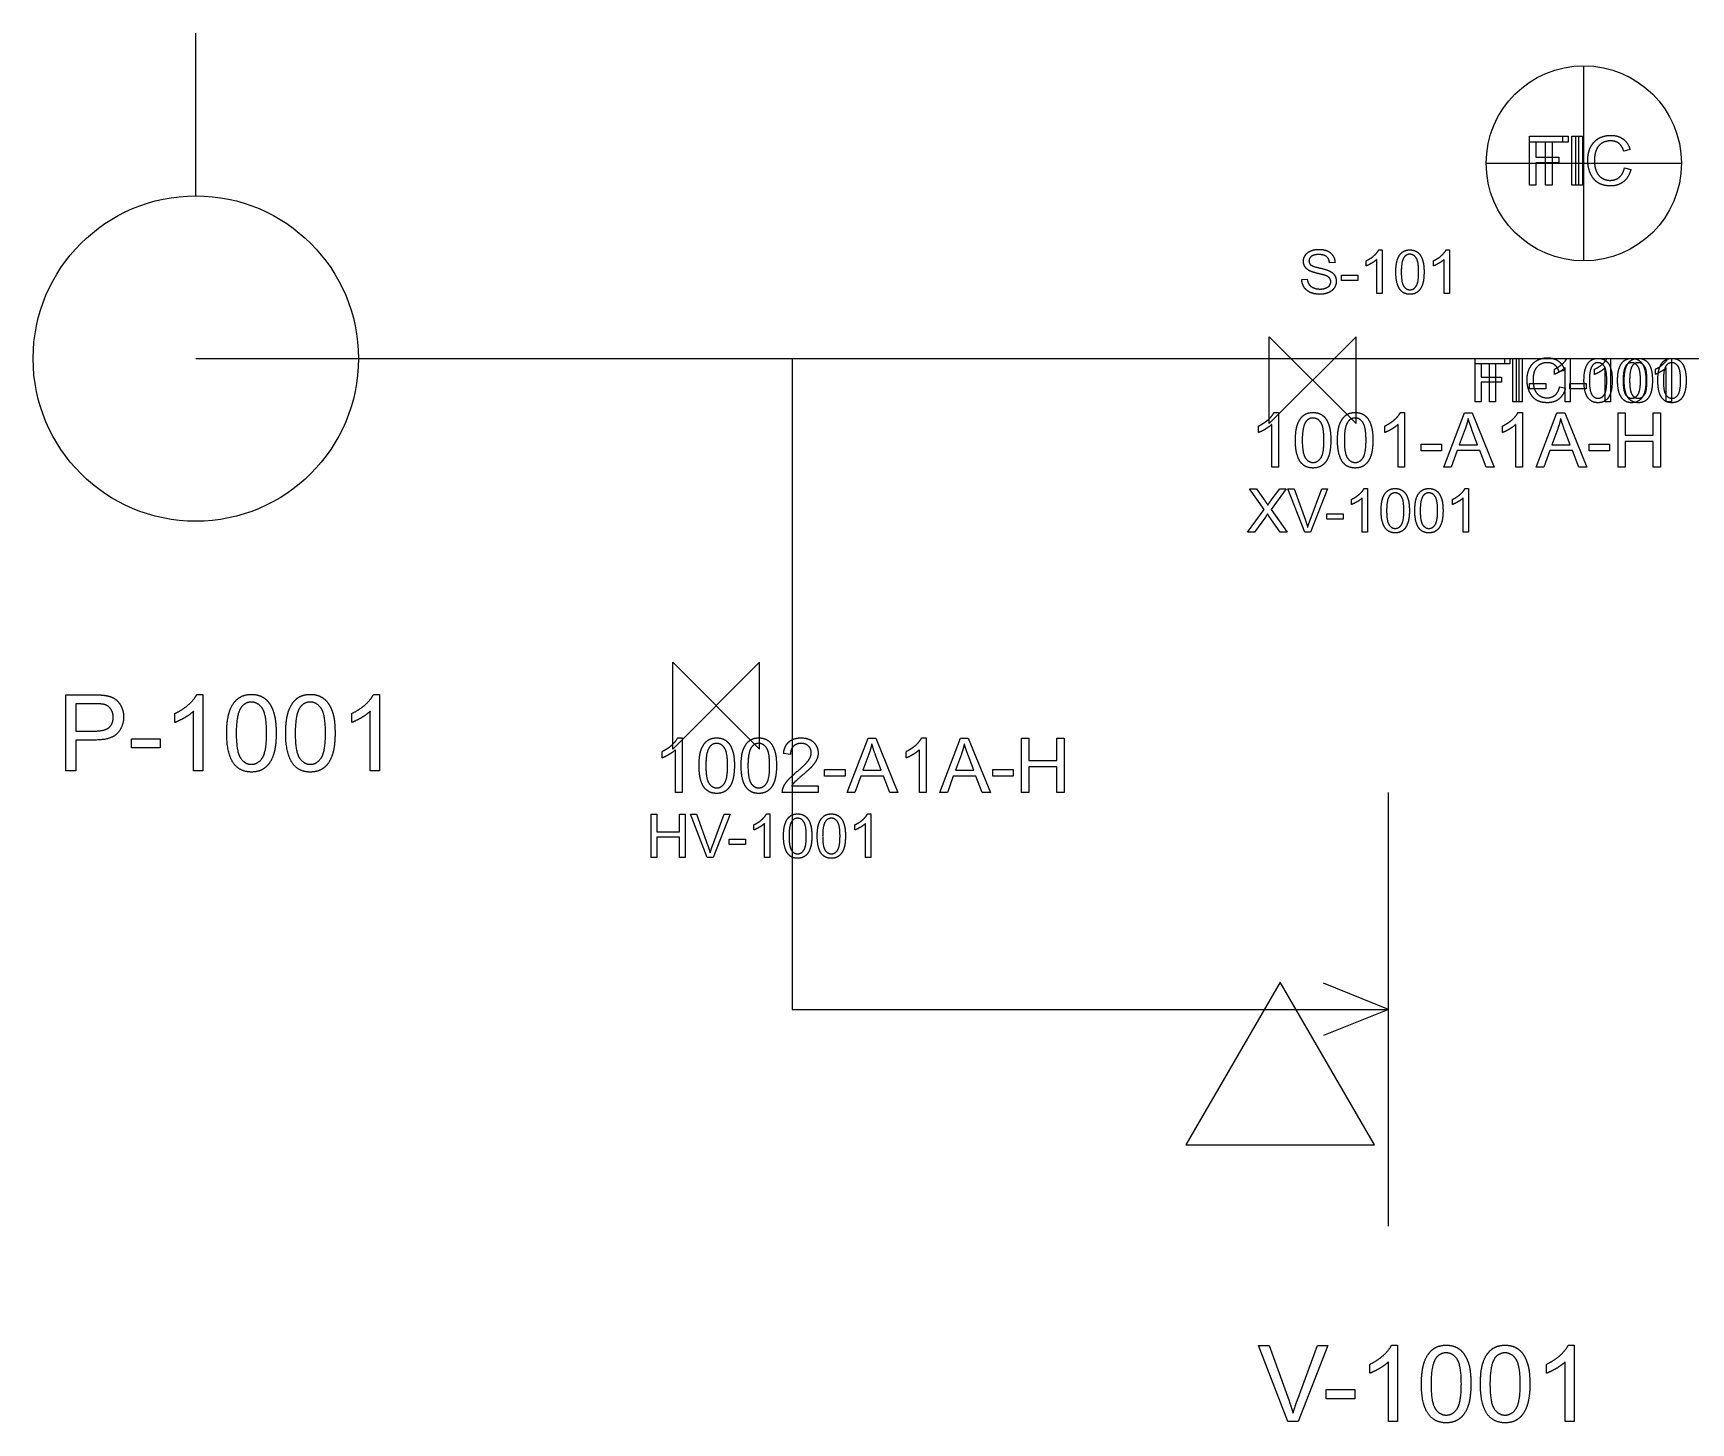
# Model space of a CAD drawing. Header units: millimetres. Extents: x 66 to 334, y 86 to 214.
# Drawn here: x 65.5 to 218.4, y 85.9 to 214.1 of the extents above; entities that cross this region are included whole.
import ezdxf

# ---------------------------------------------------------------- set-up
doc = ezdxf.new("R2010")
doc.units = ezdxf.units.MM
doc.layers.add('PID_View', color=7, linetype='CONTINUOUS')

msp = doc.modelspace()

# ---------------------------------------------------------------- linework, layer by layer
at = {"layer": 'PID_View'}
for p, q in [((80.5, 199.06), (80.5, 214.06)), ((208.5, 193.06), (208.5, 211.06)), ((208.5, 193.06), (208.5, 211.06)), ((203.5, 204.56), (207.06, 204.56)), ((203.5, 204.02), (203.5, 204.56)), ((203.5, 200.06), (203.5, 204.56)), ((203.5, 204.56), (206.53, 204.56)), ((204.98, 204.02), (203.5, 204.02)), ((204.09, 204.02), (204.09, 202.64)), ((206.53, 204.02), (204.09, 204.02)), ((204.98, 200.06), (204.98, 204.02)), ((205.58, 204.02), (205.58, 200.06)), ((207.06, 204.02), (205.58, 204.02)), ((206.53, 204.56), (206.53, 204.02)), ((207.06, 204.56), (207.06, 204.02)), ((207.4, 200.06), (207.4, 204.56)), ((207.4, 204.56), (208, 204.56)), ((207.77, 200.06), (207.77, 204.56)), ((207.77, 204.56), (208.37, 204.56)), ((208, 204.56), (208, 200.06)), ((208.37, 204.56), (208.37, 200.06)), ((212.77, 203.33), (212.18, 203.19)), ((199.5, 202.06), (217.5, 202.06)), ((199.5, 202.06), (217.5, 202.06)), ((204.09, 202.64), (206.2, 202.64)), ((204.09, 202.1), (204.09, 200.06)), ((206.2, 202.1), (204.09, 202.1)), ((206.2, 202.64), (206.2, 202.1)), ((212.25, 201.64), (212.84, 201.49)), ((204.09, 200.06), (203.5, 200.06)), ((205.58, 200.06), (204.98, 200.06)), ((208, 200.06), (207.4, 200.06)), ((208.37, 200.06), (207.77, 200.06)), ((185.56, 192.93), (185.05, 192.9)), ((188.44, 192.6), (188.44, 193.08)), ((189.42, 190.06), (189.42, 193.2)), ((189.59, 194.08), (189.91, 194.08)), ((189.91, 194.08), (189.91, 190.06)), ((194.65, 192.6), (194.65, 193.08)), ((195.63, 190.06), (195.63, 193.2)), ((195.8, 194.08), (196.12, 194.08)), ((196.12, 194.08), (196.12, 190.06)), ((182.5, 191.34), (183, 191.39)), ((186.15, 191.26), (186.15, 191.75)), ((186.15, 191.75), (187.65, 191.75)), ((187.65, 191.26), (186.15, 191.26)), ((187.65, 191.75), (187.65, 191.26)), ((189.91, 190.06), (189.42, 190.06)), ((196.12, 190.06), (195.63, 190.06)), ((179.5, 186.06), (187.5, 178.06)), ((187.5, 186.06), (179.5, 178.06)), ((179.5, 178.06), (179.5, 186.06)), ((187.5, 178.06), (187.5, 186.06)), ((80.5, 184.06), (300.5, 184.06)), ((80.5, 184.06), (135.5, 184.06)), ((95.5, 184.06), (110.5, 184.06)), ((135.5, 184.06), (135.5, 124.06)), ((198.5, 184.06), (201.67, 184.06)), ((198.5, 183.58), (198.5, 184.06)), ((198.5, 180.06), (198.5, 184.06)), ((198.5, 184.06), (201.2, 184.06)), ((199.82, 183.58), (198.5, 183.58)), ((199.03, 183.58), (199.03, 182.35)), ((201.2, 183.58), (199.03, 183.58)), ((199.82, 180.06), (199.82, 183.58)), ((200.35, 183.58), (200.35, 180.06)), ((201.67, 183.58), (200.35, 183.58)), ((201.2, 184.06), (201.2, 183.58)), ((201.67, 184.06), (201.67, 183.58)), ((201.97, 180.06), (201.97, 184.06)), ((201.97, 184.06), (202.5, 184.06)), ((202.3, 180.06), (202.3, 184.06)), ((202.3, 184.06), (202.83, 184.06)), ((202.5, 184.06), (202.5, 180.06)), ((202.83, 184.06), (202.83, 180.06)), ((206.95, 184.08), (207.26, 184.08)), ((207.26, 184.08), (207.26, 180.06)), ((210.65, 184.08), (210.97, 184.08)), ((210.97, 184.08), (210.97, 180.06)), ((216.26, 184.08), (216.58, 184.08)), ((216.58, 184.08), (216.58, 180.06)), ((199.03, 182.35), (200.9, 182.35)), ((200.9, 182.35), (200.9, 181.88)), ((205.79, 182.6), (205.79, 183.08)), ((206.74, 182.96), (206.22, 182.84)), ((206.77, 180.06), (206.77, 183.2)), ((209.5, 182.6), (209.5, 183.08)), ((210.48, 180.06), (210.48, 183.2)), ((215.1, 182.6), (215.1, 183.08)), ((216.09, 180.06), (216.09, 183.2)), ((199.03, 181.88), (199.03, 180.06)), ((200.9, 181.88), (199.03, 181.88)), ((203.5, 181.26), (203.5, 181.75)), ((203.5, 181.75), (205.01, 181.75)), ((205.01, 181.26), (203.5, 181.26)), ((205.01, 181.75), (205.01, 181.26)), ((206.28, 181.46), (206.81, 181.33)), ((207.21, 181.26), (207.21, 181.75)), ((207.21, 181.75), (208.71, 181.75)), ((208.71, 181.26), (207.21, 181.26)), ((208.71, 181.75), (208.71, 181.26)), ((179.94, 179.09), (180.34, 179.09)), ((180.34, 179.09), (180.34, 174.06)), ((191.59, 179.09), (191.98, 179.09)), ((191.98, 179.09), (191.98, 174.06)), ((195.58, 174.06), (197.5, 179.06)), ((197.5, 179.06), (198.21, 179.06)), ((198.21, 179.06), (200.25, 174.06)), ((199.03, 180.06), (198.5, 180.06)), ((200.35, 180.06), (199.82, 180.06)), ((202.5, 180.06), (201.97, 180.06)), ((202.83, 180.06), (202.3, 180.06)), ((202.44, 179.09), (202.84, 179.09)), ((202.84, 179.09), (202.84, 174.06)), ((204.11, 174.06), (206.03, 179.06)), ((206.03, 179.06), (206.74, 179.06)), ((206.74, 179.06), (208.78, 174.06)), ((207.26, 180.06), (206.77, 180.06)), ((210.97, 180.06), (210.48, 180.06)), ((211.66, 174.06), (211.66, 179.06)), ((211.66, 179.06), (212.32, 179.06)), ((212.32, 179.06), (212.32, 177.01)), ((214.91, 179.06), (215.57, 179.06)), ((214.91, 177.01), (214.91, 179.06)), ((215.57, 179.06), (215.57, 174.06)), ((216.58, 180.06), (216.09, 180.06)), ((178.5, 177.24), (178.5, 177.83)), ((179.73, 174.06), (179.73, 177.98)), ((190.14, 177.24), (190.14, 177.83)), ((191.37, 174.06), (191.37, 177.98)), ((197.57, 177.58), (197.02, 176.11)), ((198.71, 176.11), (198.19, 177.5)), ((201, 177.24), (201, 177.83)), ((202.23, 174.06), (202.23, 177.98)), ((206.1, 177.58), (205.55, 176.11)), ((207.25, 176.11), (206.72, 177.5)), ((193.49, 175.56), (193.49, 176.17)), ((193.49, 176.17), (195.37, 176.17)), ((195.37, 176.17), (195.37, 175.56)), ((197.02, 176.11), (198.71, 176.11)), ((205.55, 176.11), (207.25, 176.11)), ((208.99, 175.56), (208.99, 176.17)), ((208.99, 176.17), (210.88, 176.17)), ((210.88, 176.17), (210.88, 175.56)), ((212.32, 177.01), (214.91, 177.01)), ((212.32, 176.42), (212.32, 174.06)), ((214.91, 176.42), (212.32, 176.42)), ((214.91, 174.06), (214.91, 176.42)), ((195.37, 175.56), (193.49, 175.56)), ((196.83, 175.57), (196.28, 174.06)), ((198.92, 175.57), (196.83, 175.57)), ((199.5, 174.06), (198.92, 175.57)), ((205.36, 175.57), (204.81, 174.06)), ((207.45, 175.57), (205.36, 175.57)), ((208.03, 174.06), (207.45, 175.57)), ((210.88, 175.56), (208.99, 175.56)), ((180.34, 174.06), (179.73, 174.06)), ((191.98, 174.06), (191.37, 174.06)), ((196.28, 174.06), (195.58, 174.06)), ((200.25, 174.06), (199.5, 174.06)), ((202.84, 174.06), (202.23, 174.06)), ((204.81, 174.06), (204.11, 174.06)), ((208.78, 174.06), (208.03, 174.06)), ((212.32, 174.06), (211.66, 174.06)), ((215.57, 174.06), (214.91, 174.06)), ((177.68, 172.06), (178.31, 172.06)), ((179.04, 170.13), (177.68, 172.06)), ((178.31, 172.06), (179.04, 171.04)), ((181.05, 172.06), (179.67, 170.16)), ((179.67, 170.99), (180.48, 172.06)), ((180.48, 172.06), (181.05, 172.06)), ((182.77, 168.06), (181.22, 172.06)), ((181.22, 172.06), (181.79, 172.06)), ((181.79, 172.06), (182.83, 169.15)), ((183.26, 169.15), (184.34, 172.06)), ((184.88, 172.06), (183.31, 168.06)), ((184.34, 172.06), (184.88, 172.06)), ((188.24, 172.08), (188.55, 172.08)), ((188.55, 172.08), (188.55, 168.06)), ((197.55, 172.08), (197.87, 172.08)), ((197.87, 172.08), (197.87, 168.06)), ((177.5, 168.06), (179.04, 170.13)), ((179.67, 170.16), (181.16, 168.06)), ((184.79, 169.26), (184.79, 169.75)), ((184.79, 169.75), (186.3, 169.75)), ((186.3, 169.75), (186.3, 169.26)), ((187.08, 170.6), (187.08, 171.08)), ((188.06, 168.06), (188.06, 171.2)), ((196.4, 170.6), (196.4, 171.08)), ((197.38, 168.06), (197.38, 171.2)), ((179.14, 169.45), (178.13, 168.06)), ((180.51, 168.06), (179.5, 169.49)), ((186.3, 169.26), (184.79, 169.26)), ((178.13, 168.06), (177.5, 168.06)), ((181.16, 168.06), (180.51, 168.06)), ((183.31, 168.06), (182.77, 168.06)), ((188.55, 168.06), (188.06, 168.06)), ((197.87, 168.06), (197.38, 168.06)), ((124.5, 156.06), (132.5, 148.06)), ((132.5, 156.06), (124.5, 148.06)), ((124.5, 148.06), (124.5, 156.06)), ((132.5, 148.06), (132.5, 156.06)), ((68.5, 146.06), (68.5, 153.06)), ((68.5, 153.06), (71.14, 153.06)), ((80.6, 153.1), (81.15, 153.1)), ((81.15, 153.1), (81.15, 146.06)), ((96.9, 153.1), (97.45, 153.1)), ((97.45, 153.1), (97.45, 146.06)), ((69.43, 152.23), (69.43, 149.72)), ((71.21, 152.23), (69.43, 152.23)), ((80.29, 146.06), (80.29, 151.55)), ((96.59, 146.06), (96.59, 151.55)), ((78.58, 150.51), (78.58, 151.34)), ((94.88, 150.51), (94.88, 151.34)), ((69.43, 149.72), (71.23, 149.72)), ((69.43, 148.89), (69.43, 146.06)), ((71.22, 148.89), (69.43, 148.89)), ((74.57, 148.16), (74.57, 149.01)), ((74.57, 149.01), (77.21, 149.01)), ((77.21, 149.01), (77.21, 148.16)), ((124.94, 149.09), (125.34, 149.09)), ((125.34, 149.09), (125.34, 144.06)), ((140.58, 144.06), (142.5, 149.06)), ((142.5, 149.06), (143.21, 149.06)), ((143.21, 149.06), (145.25, 144.06)), ((147.44, 149.09), (147.84, 149.09)), ((147.84, 149.09), (147.84, 144.06)), ((149.11, 144.06), (151.03, 149.06)), ((151.03, 149.06), (151.74, 149.06)), ((151.74, 149.06), (153.78, 144.06)), ((156.66, 144.06), (156.66, 149.06)), ((156.66, 149.06), (157.32, 149.06)), ((157.32, 149.06), (157.32, 147.01)), ((159.91, 149.06), (160.57, 149.06)), ((159.91, 147.01), (159.91, 149.06)), ((160.57, 149.06), (160.57, 144.06)), ((77.21, 148.16), (74.57, 148.16)), ((123.5, 147.24), (123.5, 147.83)), ((124.73, 144.06), (124.73, 147.98)), ((135.34, 147.56), (134.71, 147.65)), ((142.57, 147.58), (142.02, 146.11)), ((143.71, 146.11), (143.19, 147.5)), ((146, 147.24), (146, 147.83)), ((147.23, 144.06), (147.23, 147.98)), ((151.1, 147.58), (150.55, 146.11)), ((152.25, 146.11), (151.72, 147.5)), ((157.32, 147.01), (159.91, 147.01)), ((69.43, 146.06), (68.5, 146.06)), ((81.15, 146.06), (80.29, 146.06)), ((97.45, 146.06), (96.59, 146.06)), ((138.49, 145.56), (138.49, 146.17)), ((138.49, 146.17), (140.37, 146.17)), ((140.37, 145.56), (138.49, 145.56)), ((140.37, 146.17), (140.37, 145.56)), ((141.83, 145.57), (141.28, 144.06)), ((143.92, 145.57), (141.83, 145.57)), ((142.02, 146.11), (143.71, 146.11)), ((144.5, 144.06), (143.92, 145.57)), ((150.36, 145.57), (149.81, 144.06)), ((152.45, 145.57), (150.36, 145.57)), ((150.55, 146.11), (152.25, 146.11)), ((153.03, 144.06), (152.45, 145.57)), ((153.99, 145.56), (153.99, 146.17)), ((153.99, 146.17), (155.88, 146.17)), ((155.88, 145.56), (153.99, 145.56)), ((155.88, 146.17), (155.88, 145.56)), ((157.32, 146.42), (157.32, 144.06)), ((159.91, 146.42), (157.32, 146.42)), ((159.91, 144.06), (159.91, 146.42)), ((125.34, 144.06), (124.73, 144.06)), ((137.89, 144.06), (134.59, 144.06)), ((135.45, 144.66), (137.89, 144.66)), ((137.89, 144.66), (137.89, 144.06)), ((141.28, 144.06), (140.58, 144.06)), ((145.25, 144.06), (144.5, 144.06)), ((147.84, 144.06), (147.23, 144.06)), ((149.81, 144.06), (149.11, 144.06)), ((153.78, 144.06), (153.03, 144.06)), ((157.32, 144.06), (156.66, 144.06)), ((160.57, 144.06), (159.91, 144.06)), ((190.5, 104.06), (190.5, 144.06)), ((122.5, 138.06), (122.5, 142.06)), ((122.5, 142.06), (123.03, 142.06)), ((123.03, 142.06), (123.03, 140.42)), ((125.11, 142.06), (125.63, 142.06)), ((125.11, 140.42), (125.11, 142.06)), ((125.63, 142.06), (125.63, 138.06)), ((127.66, 138.06), (126.11, 142.06)), ((126.11, 142.06), (126.68, 142.06)), ((126.68, 142.06), (127.72, 139.15)), ((128.15, 139.15), (129.23, 142.06)), ((129.77, 142.06), (128.2, 138.06)), ((129.23, 142.06), (129.77, 142.06)), ((131.97, 140.6), (131.97, 141.08)), ((132.96, 138.06), (132.96, 141.2)), ((133.13, 142.08), (133.45, 142.08)), ((133.45, 142.08), (133.45, 138.06)), ((141.29, 140.6), (141.29, 141.08)), ((142.27, 138.06), (142.27, 141.2)), ((142.44, 142.08), (142.76, 142.08)), ((142.76, 142.08), (142.76, 138.06)), ((123.03, 140.42), (125.11, 140.42)), ((123.03, 139.94), (123.03, 138.06)), ((125.11, 139.94), (123.03, 139.94)), ((125.11, 138.06), (125.11, 139.94)), ((129.68, 139.26), (129.68, 139.75)), ((129.68, 139.75), (131.19, 139.75)), ((131.19, 139.26), (129.68, 139.26)), ((131.19, 139.75), (131.19, 139.26)), ((123.03, 138.06), (122.5, 138.06)), ((125.63, 138.06), (125.11, 138.06)), ((128.2, 138.06), (127.66, 138.06)), ((133.45, 138.06), (132.96, 138.06)), ((142.76, 138.06), (142.27, 138.06)), ((180.5, 126.56), (171.8, 111.56)), ((180.5, 126.56), (171.8, 111.56)), ((189.2, 111.56), (180.5, 126.56)), ((189.2, 111.56), (180.5, 126.56)), ((190.5, 124.06), (184.5, 126.46)), ((135.5, 124.06), (190.5, 124.06)), ((190.5, 124.06), (184.5, 121.66)), ((171.8, 111.56), (189.2, 111.56)), ((171.8, 111.56), (189.2, 111.56)), ((181.21, 86.06), (178.5, 93.06)), ((178.5, 93.06), (179.5, 93.06)), ((179.5, 93.06), (181.32, 87.97)), ((182.06, 87.97), (183.95, 93.06)), ((184.9, 93.06), (182.16, 86.06)), ((183.95, 93.06), (184.9, 93.06)), ((190.78, 93.1), (191.33, 93.1)), ((191.33, 93.1), (191.33, 86.06)), ((207.08, 93.1), (207.63, 93.1)), ((207.63, 93.1), (207.63, 86.06)), ((188.76, 90.51), (188.76, 91.34)), ((190.48, 86.06), (190.48, 91.55)), ((205.06, 90.51), (205.06, 91.34)), ((206.78, 86.06), (206.78, 91.55)), ((184.75, 88.16), (184.75, 89.01)), ((184.75, 89.01), (187.39, 89.01)), ((187.39, 89.01), (187.39, 88.16)), ((187.39, 88.16), (184.75, 88.16)), ((182.16, 86.06), (181.21, 86.06)), ((191.33, 86.06), (190.48, 86.06)), ((207.63, 86.06), (206.78, 86.06))]:
    msp.add_line(p, q, dxfattribs=at)
for centre, radius in [((208.5, 202.06), 9), ((208.5, 202.06), 9), ((80.5, 184.06), 15)]:
    msp.add_circle(centre, radius, dxfattribs=at)
for points in [[(208.87, 202.34), (208.87, 203.05), (209.14, 203.57)], [(209.14, 203.57), (209.41, 204.1), (209.9, 204.37)], [(210.11, 203.88), (209.77, 203.63), (209.62, 203.21)], [(209.9, 204.37), (210.4, 204.64), (210.99, 204.64)], [(210.98, 204.13), (210.46, 204.13), (210.11, 203.88)], [(211.73, 203.91), (211.43, 204.13), (210.98, 204.13)], [(210.99, 204.64), (211.67, 204.64), (212.13, 204.3)], [(212.18, 203.19), (212.03, 203.68), (211.73, 203.91)], [(212.13, 204.3), (212.59, 203.95), (212.77, 203.33)], [(209.11, 201.14), (208.87, 201.7), (208.87, 202.34)], [(209.62, 203.21), (209.48, 202.79), (209.48, 202.35)], [(209.48, 202.35), (209.48, 201.77), (209.65, 201.35)], [(209.8, 200.28), (209.35, 200.58), (209.11, 201.14)], [(209.65, 201.35), (209.82, 200.92), (210.17, 200.7)], [(210.98, 199.98), (210.26, 199.98), (209.8, 200.28)], [(210.17, 200.7), (210.52, 200.49), (210.93, 200.49)], [(210.93, 200.49), (211.43, 200.49), (211.78, 200.78)], [(212.17, 200.37), (211.68, 199.98), (210.98, 199.98)], [(211.78, 200.78), (212.13, 201.07), (212.25, 201.64)], [(212.84, 201.49), (212.66, 200.75), (212.17, 200.37)], [(182.65, 193.03), (182.65, 193.33), (182.82, 193.59)], [(182.79, 192.53), (182.65, 192.75), (182.65, 193.03)], [(182.82, 193.59), (183, 193.86), (183.33, 193.99)], [(183.38, 193.48), (183.16, 193.3), (183.16, 193.06)], [(183.16, 193.06), (183.16, 192.84), (183.32, 192.7)], [(183.32, 192.7), (183.47, 192.56), (184.11, 192.42)], [(183.33, 193.99), (183.66, 194.13), (184.06, 194.13)], [(184.08, 193.65), (183.6, 193.65), (183.38, 193.48)], [(184.06, 194.13), (184.5, 194.13), (184.84, 193.99)], [(184.78, 193.46), (184.54, 193.65), (184.08, 193.65)], [(185.05, 192.9), (185.01, 193.27), (184.78, 193.46)], [(184.84, 193.99), (185.18, 193.84), (185.36, 193.56)], [(185.36, 193.56), (185.55, 193.29), (185.56, 192.93)], [(188.44, 193.08), (188.85, 193.27), (189.16, 193.55)], [(188.95, 192.86), (188.67, 192.69), (188.44, 192.6)], [(189.42, 193.2), (189.24, 193.03), (188.95, 192.86)], [(189.16, 193.55), (189.47, 193.82), (189.59, 194.08)], [(191.17, 192.04), (191.17, 192.75), (191.31, 193.18)], [(191.31, 193.18), (191.46, 193.61), (191.75, 193.85)], [(191.92, 193.39), (191.67, 193.02), (191.67, 192.04)], [(191.75, 193.85), (192.03, 194.08), (192.47, 194.08)], [(192.46, 193.68), (192.13, 193.68), (191.92, 193.39)], [(193.04, 193.35), (192.81, 193.68), (192.46, 193.68)], [(192.47, 194.08), (192.79, 194.08), (193.03, 193.95)], [(193.03, 193.95), (193.28, 193.82), (193.43, 193.58)], [(193.27, 192.04), (193.27, 193.03), (193.04, 193.35)], [(193.43, 193.58), (193.59, 193.34), (193.68, 192.98)], [(193.68, 192.98), (193.77, 192.63), (193.77, 192.04)], [(194.65, 193.08), (195.06, 193.27), (195.37, 193.55)], [(195.16, 192.86), (194.88, 192.69), (194.65, 192.6)], [(195.63, 193.2), (195.45, 193.03), (195.16, 192.86)], [(195.37, 193.55), (195.68, 193.82), (195.8, 194.08)], [(182.72, 190.62), (182.51, 190.94), (182.5, 191.34)], [(183.22, 192.15), (182.93, 192.3), (182.79, 192.53)], [(183, 191.39), (183.03, 191.09), (183.16, 190.9)], [(183.99, 191.9), (183.44, 192.04), (183.22, 192.15)], [(184.7, 191.71), (184.54, 191.77), (183.99, 191.9)], [(184.11, 192.42), (184.76, 192.27), (185, 192.16)], [(185.06, 191.47), (184.95, 191.61), (184.7, 191.71)], [(185, 192.16), (185.35, 192), (185.51, 191.76)], [(185.17, 191.15), (185.17, 191.33), (185.06, 191.47)], [(185.06, 190.8), (185.17, 190.96), (185.17, 191.15)], [(185.68, 191.19), (185.68, 190.87), (185.5, 190.59)], [(185.51, 191.76), (185.68, 191.51), (185.68, 191.19)], [(191.56, 190.41), (191.17, 190.91), (191.17, 192.04)], [(191.67, 192.04), (191.67, 191.05), (191.9, 190.72)], [(193.04, 190.73), (193.27, 191.05), (193.27, 192.04)], [(193.77, 192.04), (193.77, 191.33), (193.63, 190.9)], [(183.29, 190.15), (182.93, 190.31), (182.72, 190.62)], [(183.16, 190.9), (183.29, 190.7), (183.57, 190.59)], [(184.2, 189.99), (183.66, 189.99), (183.29, 190.15)], [(183.57, 190.59), (183.84, 190.47), (184.18, 190.47)], [(184.18, 190.47), (184.48, 190.47), (184.71, 190.56)], [(184.97, 190.15), (184.63, 189.99), (184.2, 189.99)], [(184.71, 190.56), (184.94, 190.65), (185.06, 190.8)], [(185.5, 190.59), (185.32, 190.3), (184.97, 190.15)], [(192.47, 189.99), (191.89, 189.99), (191.56, 190.41)], [(191.9, 190.72), (192.13, 190.4), (192.47, 190.4)], [(192.47, 190.4), (192.81, 190.4), (193.04, 190.73)], [(193.2, 190.23), (192.91, 189.99), (192.47, 189.99)], [(193.63, 190.9), (193.48, 190.46), (193.2, 190.23)], [(203.51, 183.18), (203.75, 183.65), (204.19, 183.89)], [(204.38, 183.46), (204.07, 183.24), (203.94, 182.86)], [(204.19, 183.89), (204.63, 184.13), (205.16, 184.13)], [(205.15, 183.68), (204.69, 183.68), (204.38, 183.46)], [(205.81, 183.48), (205.55, 183.68), (205.15, 183.68)], [(205.16, 184.13), (205.76, 184.13), (206.17, 183.82)], [(205.79, 183.08), (206.2, 183.27), (206.51, 183.55)], [(206.22, 182.84), (206.08, 183.28), (205.81, 183.48)], [(206.17, 183.82), (206.58, 183.52), (206.74, 182.96)], [(206.51, 183.55), (206.82, 183.82), (206.95, 184.08)], [(208.67, 183.18), (208.81, 183.61), (209.1, 183.85)], [(209.1, 183.85), (209.39, 184.08), (209.82, 184.08)], [(209.82, 183.68), (209.48, 183.68), (209.28, 183.39)], [(209.5, 183.08), (209.91, 183.27), (210.22, 183.55)], [(209.82, 184.08), (210.14, 184.08), (210.39, 183.95)], [(210.39, 183.35), (210.16, 183.68), (209.82, 183.68)], [(210.22, 183.55), (210.53, 183.82), (210.65, 184.08)], [(210.39, 183.95), (210.63, 183.82), (210.79, 183.58)], [(210.79, 183.58), (210.94, 183.34), (211.03, 182.98)], [(211.77, 183.18), (211.92, 183.61), (212.2, 183.85)], [(212.2, 183.85), (212.49, 184.08), (212.93, 184.08)], [(212.37, 183.18), (212.52, 183.61), (212.81, 183.85)], [(212.92, 183.68), (212.58, 183.68), (212.38, 183.39)], [(212.81, 183.85), (213.09, 184.08), (213.53, 184.08)], [(213.49, 183.35), (213.26, 183.68), (212.92, 183.68)], [(212.93, 184.08), (213.25, 184.08), (213.49, 183.95)], [(213.52, 183.68), (213.19, 183.68), (212.98, 183.39)], [(213.49, 183.95), (213.73, 183.82), (213.89, 183.58)], [(214.1, 183.35), (213.87, 183.68), (213.52, 183.68)], [(213.53, 184.08), (213.85, 184.08), (214.09, 183.95)], [(213.89, 183.58), (214.05, 183.34), (214.14, 182.98)], [(214.09, 183.95), (214.34, 183.82), (214.49, 183.58)], [(214.49, 183.58), (214.65, 183.34), (214.74, 182.98)], [(215.1, 183.08), (215.52, 183.27), (215.82, 183.55)], [(215.48, 183.18), (215.62, 183.61), (215.91, 183.85)], [(215.82, 183.55), (216.13, 183.82), (216.26, 184.08)], [(215.91, 183.85), (216.2, 184.08), (216.63, 184.08)], [(216.63, 183.68), (216.29, 183.68), (216.09, 183.39)], [(216.63, 184.08), (216.96, 184.08), (217.2, 183.95)], [(217.2, 183.35), (216.97, 183.68), (216.63, 183.68)], [(217.2, 183.95), (217.44, 183.82), (217.6, 183.58)], [(217.6, 183.58), (217.76, 183.34), (217.85, 182.98)], [(203.27, 182.09), (203.27, 182.72), (203.51, 183.18)], [(203.48, 181.02), (203.27, 181.52), (203.27, 182.09)], [(203.94, 182.86), (203.82, 182.49), (203.82, 182.09)], [(203.82, 182.09), (203.82, 181.58), (203.97, 181.2)], [(206.31, 182.86), (206.02, 182.69), (205.79, 182.6)], [(206.77, 183.2), (206.59, 183.03), (206.31, 182.86)], [(208.52, 182.04), (208.52, 182.75), (208.67, 183.18)], [(208.91, 180.41), (208.52, 180.91), (208.52, 182.04)], [(209.28, 183.39), (209.02, 183.02), (209.02, 182.04)], [(209.02, 182.04), (209.02, 181.05), (209.25, 180.72)], [(210.02, 182.86), (209.73, 182.69), (209.5, 182.6)], [(210.48, 183.2), (210.3, 183.03), (210.02, 182.86)], [(210.62, 182.04), (210.62, 183.03), (210.39, 183.35)], [(210.39, 180.73), (210.62, 181.05), (210.62, 182.04)], [(211.12, 182.04), (211.12, 181.33), (210.98, 180.9)], [(211.03, 182.98), (211.12, 182.63), (211.12, 182.04)], [(211.62, 182.04), (211.62, 182.75), (211.77, 183.18)], [(212.02, 180.41), (211.62, 180.91), (211.62, 182.04)], [(212.38, 183.39), (212.13, 183.02), (212.13, 182.04)], [(212.13, 182.04), (212.13, 181.05), (212.36, 180.72)], [(212.23, 182.04), (212.23, 182.75), (212.37, 183.18)], [(212.62, 180.41), (212.23, 180.91), (212.23, 182.04)], [(212.98, 183.39), (212.73, 183.02), (212.73, 182.04)], [(212.73, 182.04), (212.73, 181.05), (212.96, 180.72)], [(213.73, 182.04), (213.73, 183.03), (213.49, 183.35)], [(213.49, 180.73), (213.73, 181.05), (213.73, 182.04)], [(214.23, 182.04), (214.23, 181.33), (214.09, 180.9)], [(214.33, 182.04), (214.33, 183.03), (214.1, 183.35)], [(214.1, 180.73), (214.33, 181.05), (214.33, 182.04)], [(214.14, 182.98), (214.23, 182.63), (214.23, 182.04)], [(214.83, 182.04), (214.83, 181.33), (214.69, 180.9)], [(214.74, 182.98), (214.83, 182.63), (214.83, 182.04)], [(215.62, 182.86), (215.33, 182.69), (215.1, 182.6)], [(215.33, 182.04), (215.33, 182.75), (215.48, 183.18)], [(215.73, 180.41), (215.33, 180.91), (215.33, 182.04)], [(216.09, 183.2), (215.91, 183.03), (215.62, 182.86)], [(216.09, 183.39), (215.84, 183.02), (215.84, 182.04)], [(215.84, 182.04), (215.84, 181.05), (216.07, 180.72)], [(217.43, 182.04), (217.43, 183.03), (217.2, 183.35)], [(217.2, 180.73), (217.43, 181.05), (217.43, 182.04)], [(217.94, 182.04), (217.94, 181.33), (217.79, 180.9)], [(217.85, 182.98), (217.94, 182.63), (217.94, 182.04)], [(204.1, 180.25), (203.7, 180.52), (203.48, 181.02)], [(203.97, 181.2), (204.12, 180.82), (204.43, 180.63)], [(204.43, 180.63), (204.74, 180.44), (205.11, 180.44)], [(205.11, 180.44), (205.55, 180.44), (205.86, 180.7)], [(205.86, 180.7), (206.17, 180.96), (206.28, 181.46)], [(206.81, 181.33), (206.64, 180.68), (206.21, 180.33)], [(209.82, 179.99), (209.24, 179.99), (208.91, 180.41)], [(209.25, 180.72), (209.48, 180.4), (209.82, 180.4)], [(209.82, 180.4), (210.16, 180.4), (210.39, 180.73)], [(210.98, 180.9), (210.84, 180.46), (210.55, 180.23)], [(212.93, 179.99), (212.35, 179.99), (212.02, 180.41)], [(212.36, 180.72), (212.59, 180.4), (212.93, 180.4)], [(213.53, 179.99), (212.95, 179.99), (212.62, 180.41)], [(212.93, 180.4), (213.26, 180.4), (213.49, 180.73)], [(212.96, 180.72), (213.19, 180.4), (213.53, 180.4)], [(213.53, 180.4), (213.87, 180.4), (214.1, 180.73)], [(214.09, 180.9), (213.94, 180.46), (213.65, 180.23)], [(214.69, 180.9), (214.54, 180.46), (214.26, 180.23)], [(216.63, 179.99), (216.06, 179.99), (215.73, 180.41)], [(216.07, 180.72), (216.3, 180.4), (216.63, 180.4)], [(216.63, 180.4), (216.97, 180.4), (217.2, 180.73)], [(217.79, 180.9), (217.65, 180.46), (217.36, 180.23)], [(179.4, 178.42), (179.78, 178.77), (179.94, 179.09)], [(182.63, 178.8), (182.99, 179.09), (183.54, 179.09)], [(183.54, 179.09), (183.94, 179.09), (184.24, 178.93)], [(184.24, 178.93), (184.55, 178.77), (184.75, 178.46)], [(186.52, 178.8), (186.87, 179.09), (187.42, 179.09)], [(187.42, 179.09), (187.82, 179.09), (188.13, 178.93)], [(188.13, 178.93), (188.43, 178.77), (188.63, 178.46)], [(191.04, 178.42), (191.43, 178.77), (191.59, 179.09)], [(201.9, 178.42), (202.28, 178.77), (202.44, 179.09)], [(205.15, 179.99), (204.51, 179.99), (204.1, 180.25)], [(206.21, 180.33), (205.78, 179.99), (205.15, 179.99)], [(210.55, 180.23), (210.26, 179.99), (209.82, 179.99)], [(213.65, 180.23), (213.37, 179.99), (212.93, 179.99)], [(214.26, 180.23), (213.97, 179.99), (213.53, 179.99)], [(217.36, 180.23), (217.07, 179.99), (216.63, 179.99)], [(178.5, 177.83), (179.01, 178.08), (179.4, 178.42)], [(179.15, 177.56), (178.79, 177.34), (178.5, 177.24)], [(179.73, 177.98), (179.5, 177.77), (179.15, 177.56)], [(181.91, 176.53), (181.91, 177.42), (182.09, 177.96)], [(182.09, 177.96), (182.28, 178.5), (182.63, 178.8)], [(182.86, 178.22), (182.54, 177.76), (182.54, 176.53)], [(183.53, 178.58), (183.11, 178.58), (182.86, 178.22)], [(184.25, 178.17), (183.96, 178.58), (183.53, 178.58)], [(184.54, 176.53), (184.54, 177.77), (184.25, 178.17)], [(184.75, 178.46), (184.94, 178.15), (185.06, 177.71)], [(185.06, 177.71), (185.17, 177.28), (185.17, 176.53)], [(185.79, 176.53), (185.79, 177.42), (185.97, 177.96)], [(185.97, 177.96), (186.16, 178.5), (186.52, 178.8)], [(186.74, 178.22), (186.42, 177.76), (186.42, 176.53)], [(187.41, 178.58), (186.99, 178.58), (186.74, 178.22)], [(188.13, 178.17), (187.84, 178.58), (187.41, 178.58)], [(188.42, 176.53), (188.42, 177.77), (188.13, 178.17)], [(188.63, 178.46), (188.82, 178.15), (188.94, 177.71)], [(188.94, 177.71), (189.05, 177.28), (189.05, 176.53)], [(190.14, 177.83), (190.66, 178.08), (191.04, 178.42)], [(190.79, 177.56), (190.43, 177.34), (190.14, 177.24)], [(191.37, 177.98), (191.15, 177.77), (190.79, 177.56)], [(197.84, 178.54), (197.74, 178.05), (197.57, 177.58)], [(198.19, 177.5), (197.95, 178.13), (197.84, 178.54)], [(201, 177.83), (201.51, 178.08), (201.9, 178.42)], [(201.65, 177.56), (201.29, 177.34), (201, 177.24)], [(202.23, 177.98), (202, 177.77), (201.65, 177.56)], [(206.37, 178.54), (206.27, 178.05), (206.1, 177.58)], [(206.72, 177.5), (206.49, 178.13), (206.37, 178.54)], [(182.4, 174.49), (181.91, 175.12), (181.91, 176.53)], [(182.54, 176.53), (182.54, 175.3), (182.83, 174.89)], [(184.25, 174.89), (184.54, 175.3), (184.54, 176.53)], [(185.17, 176.53), (185.17, 175.65), (184.99, 175.11)], [(186.29, 174.49), (185.79, 175.12), (185.79, 176.53)], [(186.42, 176.53), (186.42, 175.3), (186.71, 174.89)], [(188.13, 174.89), (188.42, 175.3), (188.42, 176.53)], [(189.05, 176.53), (189.05, 175.65), (188.87, 175.11)], [(183.54, 173.97), (182.82, 173.97), (182.4, 174.49)], [(182.83, 174.89), (183.12, 174.48), (183.54, 174.48)], [(183.54, 174.48), (183.96, 174.48), (184.25, 174.89)], [(184.99, 175.11), (184.81, 174.56), (184.45, 174.27)], [(187.42, 173.97), (186.7, 173.97), (186.29, 174.49)], [(186.71, 174.89), (187, 174.48), (187.42, 174.48)], [(187.42, 174.48), (187.84, 174.48), (188.13, 174.89)], [(188.87, 175.11), (188.69, 174.56), (188.33, 174.27)], [(184.45, 174.27), (184.09, 173.97), (183.54, 173.97)], [(188.33, 174.27), (187.97, 173.97), (187.42, 173.97)], [(187.08, 171.08), (187.49, 171.27), (187.8, 171.55)], [(187.8, 171.55), (188.11, 171.82), (188.24, 172.08)], [(189.96, 171.18), (190.1, 171.61), (190.39, 171.85)], [(190.57, 171.39), (190.32, 171.02), (190.32, 170.04)], [(190.39, 171.85), (190.68, 172.08), (191.11, 172.08)], [(191.11, 171.68), (190.77, 171.68), (190.57, 171.39)], [(191.11, 172.08), (191.44, 172.08), (191.68, 171.95)], [(191.68, 171.35), (191.45, 171.68), (191.11, 171.68)], [(191.68, 171.95), (191.92, 171.82), (192.08, 171.58)], [(191.91, 170.04), (191.91, 171.03), (191.68, 171.35)], [(192.08, 171.58), (192.24, 171.34), (192.33, 170.98)], [(193.06, 171.18), (193.21, 171.61), (193.5, 171.85)], [(193.67, 171.39), (193.42, 171.02), (193.42, 170.04)], [(193.5, 171.85), (193.78, 172.08), (194.22, 172.08)], [(194.21, 171.68), (193.88, 171.68), (193.67, 171.39)], [(194.79, 171.35), (194.56, 171.68), (194.21, 171.68)], [(194.22, 172.08), (194.54, 172.08), (194.78, 171.95)], [(194.78, 171.95), (195.03, 171.82), (195.18, 171.58)], [(195.02, 170.04), (195.02, 171.03), (194.79, 171.35)], [(195.18, 171.58), (195.34, 171.34), (195.43, 170.98)], [(196.4, 171.08), (196.81, 171.27), (197.12, 171.55)], [(197.12, 171.55), (197.42, 171.82), (197.55, 172.08)], [(179.04, 171.04), (179.26, 170.72), (179.36, 170.55)], [(179.33, 169.73), (179.2, 169.53), (179.14, 169.45)], [(179.5, 169.49), (179.42, 169.61), (179.33, 169.73)], [(179.36, 170.55), (179.49, 170.75), (179.67, 170.99)], [(187.6, 170.86), (187.31, 170.69), (187.08, 170.6)], [(188.06, 171.2), (187.89, 171.03), (187.6, 170.86)], [(189.81, 170.04), (189.81, 170.75), (189.96, 171.18)], [(190.21, 168.41), (189.81, 168.91), (189.81, 170.04)], [(190.32, 170.04), (190.32, 169.05), (190.55, 168.72)], [(191.68, 168.73), (191.91, 169.05), (191.91, 170.04)], [(192.42, 170.04), (192.42, 169.33), (192.27, 168.9)], [(192.33, 170.98), (192.42, 170.63), (192.42, 170.04)], [(192.92, 170.04), (192.92, 170.75), (193.06, 171.18)], [(193.31, 168.41), (192.92, 168.91), (192.92, 170.04)], [(193.42, 170.04), (193.42, 169.05), (193.65, 168.72)], [(194.79, 168.73), (195.02, 169.05), (195.02, 170.04)], [(195.52, 170.04), (195.52, 169.33), (195.38, 168.9)], [(195.43, 170.98), (195.52, 170.63), (195.52, 170.04)], [(196.91, 170.86), (196.63, 170.69), (196.4, 170.6)], [(197.38, 171.2), (197.2, 171.03), (196.91, 170.86)], [(182.83, 169.15), (182.96, 168.8), (183.04, 168.5)], [(183.04, 168.5), (183.13, 168.82), (183.26, 169.15)], [(191.11, 167.99), (190.54, 167.99), (190.21, 168.41)], [(190.55, 168.72), (190.78, 168.4), (191.11, 168.4)], [(191.11, 168.4), (191.45, 168.4), (191.68, 168.73)], [(191.84, 168.23), (191.55, 167.99), (191.11, 167.99)], [(192.27, 168.9), (192.13, 168.46), (191.84, 168.23)], [(194.22, 167.99), (193.64, 167.99), (193.31, 168.41)], [(193.65, 168.72), (193.88, 168.4), (194.22, 168.4)], [(194.22, 168.4), (194.56, 168.4), (194.79, 168.73)], [(194.95, 168.23), (194.66, 167.99), (194.22, 167.99)], [(195.38, 168.9), (195.23, 168.46), (194.95, 168.23)], [(71.14, 153.06), (71.83, 153.06), (72.2, 152.99)], [(72.2, 152.99), (72.72, 152.91), (73.06, 152.67)], [(79.84, 152.16), (80.38, 152.65), (80.6, 153.1)], [(84.37, 152.69), (84.87, 153.1), (85.63, 153.1)], [(85.63, 153.1), (86.19, 153.1), (86.62, 152.87)], [(89.8, 152.69), (90.3, 153.1), (91.07, 153.1)], [(91.07, 153.1), (91.63, 153.1), (92.05, 152.87)], [(96.14, 152.16), (96.67, 152.65), (96.9, 153.1)], [(72.08, 152.16), (71.84, 152.23), (71.21, 152.23)], [(72.66, 151.75), (72.44, 152.06), (72.08, 152.16)], [(72.88, 151), (72.88, 151.44), (72.66, 151.75)], [(73.06, 152.67), (73.41, 152.42), (73.62, 151.99)], [(73.62, 151.99), (73.84, 151.55), (73.84, 151.03)], [(78.58, 151.34), (79.3, 151.68), (79.84, 152.16)], [(80.29, 151.55), (79.98, 151.25), (79.48, 150.95)], [(83.35, 149.52), (83.35, 150.76), (83.61, 151.52)], [(83.61, 151.52), (83.86, 152.28), (84.37, 152.69)], [(84.68, 151.89), (84.23, 151.25), (84.23, 149.52)], [(85.62, 152.39), (85.03, 152.39), (84.68, 151.89)], [(86.63, 151.82), (86.22, 152.39), (85.62, 152.39)], [(86.62, 152.87), (87.04, 152.65), (87.32, 152.22)], [(87.03, 149.52), (87.03, 151.25), (86.63, 151.82)], [(87.32, 152.22), (87.6, 151.79), (87.75, 151.18)], [(88.79, 149.52), (88.79, 150.76), (89.04, 151.52)], [(89.04, 151.52), (89.3, 152.28), (89.8, 152.69)], [(90.11, 151.89), (89.67, 151.25), (89.67, 149.52)], [(91.06, 152.39), (90.46, 152.39), (90.11, 151.89)], [(92.06, 151.82), (91.66, 152.39), (91.06, 152.39)], [(92.05, 152.87), (92.48, 152.65), (92.75, 152.22)], [(92.46, 149.52), (92.46, 151.25), (92.06, 151.82)], [(92.75, 152.22), (93.03, 151.79), (93.19, 151.18)], [(94.88, 151.34), (95.6, 151.68), (96.14, 152.16)], [(96.59, 151.55), (96.28, 151.25), (95.78, 150.95)], [(71.23, 149.72), (72.13, 149.72), (72.51, 150.06)], [(72.51, 150.06), (72.88, 150.39), (72.88, 151)], [(73.84, 151.03), (73.84, 150.13), (73.27, 149.51)], [(79.48, 150.95), (78.98, 150.66), (78.58, 150.51)], [(87.75, 151.18), (87.91, 150.56), (87.91, 149.52)], [(93.19, 151.18), (93.34, 150.56), (93.34, 149.52)], [(95.78, 150.95), (95.28, 150.66), (94.88, 150.51)], [(73.27, 149.51), (72.7, 148.89), (71.22, 148.89)], [(84.04, 146.67), (83.35, 147.54), (83.35, 149.52)], [(84.23, 149.52), (84.23, 147.79), (84.64, 147.22)], [(86.63, 147.23), (87.03, 147.8), (87.03, 149.52)], [(87.91, 149.52), (87.91, 148.28), (87.66, 147.52)], [(89.48, 146.67), (88.79, 147.54), (88.79, 149.52)], [(89.67, 149.52), (89.67, 147.79), (90.07, 147.22)], [(92.06, 147.23), (92.46, 147.8), (92.46, 149.52)], [(93.34, 149.52), (93.34, 148.28), (93.09, 147.52)], [(123.5, 147.83), (124.01, 148.08), (124.4, 148.42)], [(124.4, 148.42), (124.78, 148.77), (124.94, 149.09)], [(127.09, 147.96), (127.28, 148.5), (127.63, 148.8)], [(127.63, 148.8), (127.99, 149.09), (128.54, 149.09)], [(128.53, 148.58), (128.11, 148.58), (127.86, 148.22)], [(129.25, 148.17), (128.96, 148.58), (128.53, 148.58)], [(128.54, 149.09), (128.94, 149.09), (129.24, 148.93)], [(129.24, 148.93), (129.55, 148.77), (129.75, 148.46)], [(129.75, 148.46), (129.94, 148.15), (130.06, 147.71)], [(130.97, 147.96), (131.16, 148.5), (131.52, 148.8)], [(131.52, 148.8), (131.87, 149.09), (132.42, 149.09)], [(132.41, 148.58), (131.99, 148.58), (131.74, 148.22)], [(133.13, 148.17), (132.84, 148.58), (132.41, 148.58)], [(132.42, 149.09), (132.82, 149.09), (133.13, 148.93)], [(133.13, 148.93), (133.43, 148.77), (133.63, 148.46)], [(133.63, 148.46), (133.82, 148.15), (133.94, 147.71)], [(134.71, 147.65), (134.77, 148.35), (135.2, 148.72)], [(135.2, 148.72), (135.62, 149.09), (136.33, 149.09)], [(135.61, 148.31), (135.34, 148.04), (135.34, 147.56)], [(136.32, 148.58), (135.87, 148.58), (135.61, 148.31)], [(137, 148.33), (136.74, 148.58), (136.32, 148.58)], [(136.33, 149.09), (137.05, 149.09), (137.47, 148.69)], [(137.26, 147.72), (137.26, 148.08), (137, 148.33)], [(137.47, 148.69), (137.89, 148.29), (137.89, 147.7)], [(142.84, 148.54), (142.74, 148.05), (142.57, 147.58)], [(143.19, 147.5), (142.95, 148.13), (142.84, 148.54)], [(146, 147.83), (146.51, 148.08), (146.9, 148.42)], [(146.9, 148.42), (147.28, 148.77), (147.44, 149.09)], [(151.37, 148.54), (151.27, 148.05), (151.1, 147.58)], [(151.72, 147.5), (151.49, 148.13), (151.37, 148.54)], [(84.64, 147.22), (85.04, 146.65), (85.63, 146.65)], [(85.63, 146.65), (86.22, 146.65), (86.63, 147.23)], [(87.66, 147.52), (87.41, 146.77), (86.9, 146.35)], [(90.07, 147.22), (90.47, 146.65), (91.07, 146.65)], [(91.07, 146.65), (91.66, 146.65), (92.06, 147.23)], [(93.09, 147.52), (92.84, 146.77), (92.34, 146.35)], [(124.15, 147.56), (123.79, 147.34), (123.5, 147.24)], [(124.73, 147.98), (124.5, 147.77), (124.15, 147.56)], [(126.91, 146.53), (126.91, 147.42), (127.09, 147.96)], [(127.86, 148.22), (127.54, 147.76), (127.54, 146.53)], [(129.54, 146.53), (129.54, 147.77), (129.25, 148.17)], [(130.06, 147.71), (130.17, 147.28), (130.17, 146.53)], [(130.79, 146.53), (130.79, 147.42), (130.97, 147.96)], [(131.74, 148.22), (131.42, 147.76), (131.42, 146.53)], [(133.42, 146.53), (133.42, 147.77), (133.13, 148.17)], [(133.94, 147.71), (134.05, 147.28), (134.05, 146.53)], [(135.87, 145.92), (136.69, 146.59), (136.97, 146.98)], [(136.97, 146.98), (137.26, 147.37), (137.26, 147.72)], [(137.77, 147.11), (137.64, 146.82), (137.36, 146.5)], [(137.89, 147.7), (137.89, 147.4), (137.77, 147.11)], [(146.65, 147.56), (146.29, 147.34), (146, 147.24)], [(147.23, 147.98), (147, 147.77), (146.65, 147.56)], [(85.63, 145.94), (84.62, 145.94), (84.04, 146.67)], [(86.9, 146.35), (86.4, 145.94), (85.63, 145.94)], [(91.07, 145.94), (90.05, 145.94), (89.48, 146.67)], [(92.34, 146.35), (91.83, 145.94), (91.07, 145.94)], [(127.4, 144.49), (126.91, 145.12), (126.91, 146.53)], [(127.54, 146.53), (127.54, 145.3), (127.83, 144.89)], [(129.25, 144.89), (129.54, 145.3), (129.54, 146.53)], [(130.17, 146.53), (130.17, 145.65), (129.99, 145.11)], [(131.29, 144.49), (130.79, 145.12), (130.79, 146.53)], [(131.42, 146.53), (131.42, 145.3), (131.71, 144.89)], [(133.13, 144.89), (133.42, 145.3), (133.42, 146.53)], [(134.05, 146.53), (134.05, 145.65), (133.87, 145.11)], [(135.07, 145.15), (135.35, 145.48), (135.87, 145.92)], [(136.41, 145.62), (135.86, 145.16), (135.7, 144.99)], [(137.36, 146.5), (137.07, 146.18), (136.41, 145.62)], [(128.54, 143.97), (127.82, 143.97), (127.4, 144.49)], [(127.83, 144.89), (128.12, 144.48), (128.54, 144.48)], [(128.54, 144.48), (128.96, 144.48), (129.25, 144.89)], [(129.45, 144.27), (129.09, 143.97), (128.54, 143.97)], [(129.99, 145.11), (129.81, 144.56), (129.45, 144.27)], [(132.42, 143.97), (131.7, 143.97), (131.29, 144.49)], [(131.71, 144.89), (132, 144.48), (132.42, 144.48)], [(132.42, 144.48), (132.84, 144.48), (133.13, 144.89)], [(133.33, 144.27), (132.97, 143.97), (132.42, 143.97)], [(133.87, 145.11), (133.69, 144.56), (133.33, 144.27)], [(134.59, 144.06), (134.59, 144.28), (134.67, 144.49)], [(134.67, 144.49), (134.79, 144.83), (135.07, 145.15)], [(135.7, 144.99), (135.55, 144.82), (135.45, 144.66)], [(131.97, 141.08), (132.39, 141.27), (132.69, 141.55)], [(132.49, 140.86), (132.2, 140.69), (131.97, 140.6)], [(132.96, 141.2), (132.78, 141.03), (132.49, 140.86)], [(132.69, 141.55), (133, 141.82), (133.13, 142.08)], [(134.7, 140.04), (134.7, 140.75), (134.85, 141.18)], [(134.85, 141.18), (134.99, 141.61), (135.28, 141.85)], [(135.46, 141.39), (135.21, 141.02), (135.21, 140.04)], [(135.28, 141.85), (135.57, 142.08), (136.01, 142.08)], [(136, 141.68), (135.66, 141.68), (135.46, 141.39)], [(136.57, 141.35), (136.34, 141.68), (136, 141.68)], [(136.01, 142.08), (136.33, 142.08), (136.57, 141.95)], [(136.57, 141.95), (136.81, 141.82), (136.97, 141.58)], [(136.8, 140.04), (136.8, 141.03), (136.57, 141.35)], [(136.97, 141.58), (137.13, 141.34), (137.22, 140.98)], [(137.22, 140.98), (137.31, 140.63), (137.31, 140.04)], [(137.81, 140.04), (137.81, 140.75), (137.95, 141.18)], [(137.95, 141.18), (138.1, 141.61), (138.39, 141.85)], [(138.57, 141.39), (138.31, 141.02), (138.31, 140.04)], [(138.39, 141.85), (138.67, 142.08), (139.11, 142.08)], [(139.11, 141.68), (138.77, 141.68), (138.57, 141.39)], [(139.11, 142.08), (139.43, 142.08), (139.67, 141.95)], [(139.68, 141.35), (139.45, 141.68), (139.11, 141.68)], [(139.67, 141.95), (139.92, 141.82), (140.08, 141.58)], [(139.91, 140.04), (139.91, 141.03), (139.68, 141.35)], [(140.08, 141.58), (140.23, 141.34), (140.32, 140.98)], [(140.32, 140.98), (140.41, 140.63), (140.41, 140.04)], [(141.29, 141.08), (141.7, 141.27), (142.01, 141.55)], [(141.81, 140.86), (141.52, 140.69), (141.29, 140.6)], [(142.27, 141.2), (142.09, 141.03), (141.81, 140.86)], [(142.01, 141.55), (142.32, 141.82), (142.44, 142.08)], [(127.72, 139.15), (127.85, 138.8), (127.93, 138.5)], [(127.93, 138.5), (128.03, 138.82), (128.15, 139.15)], [(135.1, 138.41), (134.7, 138.91), (134.7, 140.04)], [(135.21, 140.04), (135.21, 139.05), (135.44, 138.72)], [(136.57, 138.73), (136.8, 139.05), (136.8, 140.04)], [(137.31, 140.04), (137.31, 139.33), (137.16, 138.9)], [(138.2, 138.41), (137.81, 138.91), (137.81, 140.04)], [(138.31, 140.04), (138.31, 139.05), (138.54, 138.72)], [(139.68, 138.73), (139.91, 139.05), (139.91, 140.04)], [(140.41, 140.04), (140.41, 139.33), (140.27, 138.9)], [(136.01, 137.99), (135.43, 137.99), (135.1, 138.41)], [(135.44, 138.72), (135.67, 138.4), (136.01, 138.4)], [(136.01, 138.4), (136.34, 138.4), (136.57, 138.73)], [(136.73, 138.23), (136.44, 137.99), (136.01, 137.99)], [(137.16, 138.9), (137.02, 138.46), (136.73, 138.23)], [(139.11, 137.99), (138.53, 137.99), (138.2, 138.41)], [(138.54, 138.72), (138.77, 138.4), (139.11, 138.4)], [(139.11, 138.4), (139.45, 138.4), (139.68, 138.73)], [(139.84, 138.23), (139.55, 137.99), (139.11, 137.99)], [(140.27, 138.9), (140.12, 138.46), (139.84, 138.23)], [(188.76, 91.34), (189.48, 91.68), (190.02, 92.16)], [(190.02, 92.16), (190.56, 92.65), (190.78, 93.1)], [(193.79, 91.52), (194.04, 92.28), (194.55, 92.69)], [(194.86, 91.89), (194.42, 91.25), (194.42, 89.52)], [(194.55, 92.69), (195.05, 93.1), (195.81, 93.1)], [(195.8, 92.39), (195.21, 92.39), (194.86, 91.89)], [(196.81, 91.82), (196.41, 92.39), (195.8, 92.39)], [(195.81, 93.1), (196.38, 93.1), (196.8, 92.87)], [(196.8, 92.87), (197.23, 92.65), (197.5, 92.22)], [(197.21, 89.52), (197.21, 91.25), (196.81, 91.82)], [(197.5, 92.22), (197.78, 91.79), (197.94, 91.18)], [(199.22, 91.52), (199.48, 92.28), (199.98, 92.69)], [(200.29, 91.89), (199.85, 91.25), (199.85, 89.52)], [(199.98, 92.69), (200.48, 93.1), (201.25, 93.1)], [(201.24, 92.39), (200.65, 92.39), (200.29, 91.89)], [(202.24, 91.82), (201.84, 92.39), (201.24, 92.39)], [(201.25, 93.1), (201.81, 93.1), (202.23, 92.87)], [(202.23, 92.87), (202.66, 92.65), (202.94, 92.22)], [(202.64, 89.52), (202.64, 91.25), (202.24, 91.82)], [(202.94, 92.22), (203.21, 91.79), (203.37, 91.18)], [(205.06, 91.34), (205.78, 91.68), (206.32, 92.16)], [(206.32, 92.16), (206.86, 92.65), (207.08, 93.1)], [(189.66, 90.95), (189.16, 90.66), (188.76, 90.51)], [(190.48, 91.55), (190.17, 91.25), (189.66, 90.95)], [(193.53, 89.52), (193.53, 90.76), (193.79, 91.52)], [(197.94, 91.18), (198.09, 90.56), (198.09, 89.52)], [(198.97, 89.52), (198.97, 90.76), (199.22, 91.52)], [(203.37, 91.18), (203.53, 90.56), (203.53, 89.52)], [(205.96, 90.95), (205.46, 90.66), (205.06, 90.51)], [(206.78, 91.55), (206.47, 91.25), (205.96, 90.95)], [(194.23, 86.67), (193.53, 87.54), (193.53, 89.52)], [(194.42, 89.52), (194.42, 87.79), (194.82, 87.22)], [(196.81, 87.23), (197.21, 87.8), (197.21, 89.52)], [(198.09, 89.52), (198.09, 88.28), (197.84, 87.52)], [(199.66, 86.67), (198.97, 87.54), (198.97, 89.52)], [(199.85, 89.52), (199.85, 87.79), (200.25, 87.22)], [(202.24, 87.23), (202.64, 87.8), (202.64, 89.52)], [(203.53, 89.52), (203.53, 88.28), (203.27, 87.52)], [(181.32, 87.97), (181.54, 87.36), (181.69, 86.82)], [(181.69, 86.82), (181.85, 87.4), (182.06, 87.97)], [(194.82, 87.22), (195.22, 86.65), (195.81, 86.65)], [(195.81, 86.65), (196.41, 86.65), (196.81, 87.23)], [(197.84, 87.52), (197.59, 86.77), (197.08, 86.35)], [(200.25, 87.22), (200.66, 86.65), (201.25, 86.65)], [(201.25, 86.65), (201.84, 86.65), (202.24, 87.23)], [(203.27, 87.52), (203.02, 86.77), (202.52, 86.35)], [(195.81, 85.94), (194.8, 85.94), (194.23, 86.67)], [(197.08, 86.35), (196.58, 85.94), (195.81, 85.94)], [(201.25, 85.94), (200.24, 85.94), (199.66, 86.67)], [(202.52, 86.35), (202.01, 85.94), (201.25, 85.94)]]:
    msp.add_open_spline(points, degree=2, dxfattribs=at)

doc.saveas('drawing.dxf')
